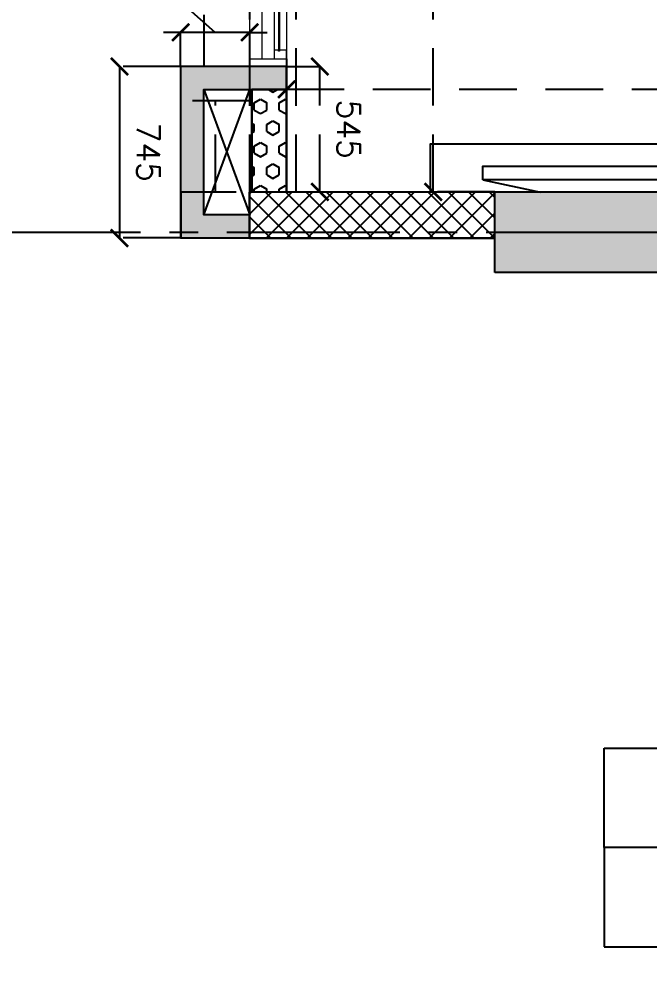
# Model space of a CAD drawing. Header units: millimetres. Extents: x -414464 to 1686, y -90036 to 108605.
# Drawn here: x -121776 to -119040, y -80036 to -75825 of the extents above; entities that cross this region are included whole.
import ezdxf

# ---------------------------------------------------------------- set-up
doc = ezdxf.new("R2010")
doc.units = ezdxf.units.MM
doc.header["$LTSCALE"] = 1000
doc.header["$MEASUREMENT"] = 0
for name, pattern in [('$1$AUDIT_D_120904163729-0', [0]), ('$36$HIDDEN', [0.375, 0.25, -0.125]), ('2BHK-A - FRONT$1$AUDIT_D_120904163729-0', [0]), ('AUDIT_D_120904163729-0', [0]), ('T8(T9 IS SIMILAR) - DIMENSION & TEXTING$1$HIDDEN', [0.375, 0.25, -0.125]), ('T8(T9 IS SIMILAR) - TYPICAL FLOOR ELEVATION$1$AUDIT_D_120904163729-0', [0]), ('T8(T9 IS SIMILAR) - TYPICAL FLOOR ELEVATION$1$HIDDEN', [0.375, 0.25, -0.125]), ('T8(T9 IS SIMILAR)$1$$0$HIDDEN', [0.375, 0.25, -0.125]), ('T8_REFUGE COLUMNS$1$CENTER2', [1.125, 0.75, -0.125, 0.125, -0.125])]:
    doc.linetypes.add(name, pattern=pattern)
doc.layers.get('0').update_dxf_attribs({"linetype": 'AUDIT_D_120904163729-0'})
for name, color, linetype in [('$0$A-HATCH -160', 251, '$1$AUDIT_D_120904163729-0'), ('$21$A-DIMENSIONS', 2, '$36$HIDDEN'), ('2BHK-A - FRONT$1$a-furniture', 8, 'Continuous'), ('2BHK-A - FRONT$1$A-HATCH -160', 251, '2BHK-A - FRONT$1$AUDIT_D_120904163729-0'), ('a-rcc', 3, 'Continuous'), ('T8(T9 IS SIMILAR) - DIMENSION & TEXTING$0$T8_REFUGE COLUMNS$0$a-section line', 92, 'Continuous'), ('T8(T9 IS SIMILAR) - DIMENSION & TEXTING$1$A-DIMENSIONS', 2, 'T8(T9 IS SIMILAR) - DIMENSION & TEXTING$1$HIDDEN'), ('T8(T9 IS SIMILAR) - TYPICAL FLOOR ELEVATION$1$A-DIM', 1, 'T8(T9 IS SIMILAR) - TYPICAL FLOOR ELEVATION$1$AUDIT_D_120904163729-0'), ('T8(T9 IS SIMILAR) - TYPICAL FLOOR ELEVATION$1$A-WALL HATCH', 252, 'T8(T9 IS SIMILAR) - TYPICAL FLOOR ELEVATION$1$AUDIT_D_120904163729-0'), ('T8(T9 IS SIMILAR) - TYPICAL FLOOR ELEVATION$1$A-WALL-FEATURES', 6, 'T8(T9 IS SIMILAR) - TYPICAL FLOOR ELEVATION$1$AUDIT_D_120904163729-0'), ('T8(T9 IS SIMILAR)$1$$6$a-beam 2', 50, 'Continuous'), ('T8(T9 IS SIMILAR)$1$S-BEAM', 20, 'T8(T9 IS SIMILAR)$1$$0$HIDDEN'), ('T8_REFUGE COLUMNS$1$A-CENTERLINE', 193, 'T8_REFUGE COLUMNS$1$CENTER2'), ('T8_REFUGE COLUMNS$1$A-RCC COLS', 3, 'Continuous'), ('T8_TYPICAL COLUMNS$1$A-RCC COLS', 3, 'Continuous')]:
    doc.layers.add(name, color=color, linetype=linetype)
for name, color, linetype, lineweight in [('2BHK-A - FRONT$1$A-WALL- 160', 6, 'Continuous', 30), ('2BHK-A - FRONT$1$Window', 4, 'Continuous', 20), ('T8(T9 IS SIMILAR)$1$D&W', 8, 'Continuous', 25)]:
    doc.layers.add(name, color=color, linetype=linetype, lineweight=lineweight)
doc.layers.add('T8_REFUGE COLUMNS$1$COL-HATCH', color=7, linetype='Continuous', lineweight=25, true_color=0xa3a3a3)
doc.styles.add('T8(T9 IS SIMILAR) - DIMENSION & TEXTING$1$Romans 1', font='romans.shx', dxfattribs={"height": 100})
doc.styles.add('T8(T9 IS SIMILAR) - TYPICAL FLOOR ELEVATION$1$Romans 1', font='romans.shx', dxfattribs={"height": 100})
doc.dimstyles.new('T8(T9 IS SIMILAR) - DIMENSION & TEXTING$1$ALPINE S', dxfattribs={"dimscale": 0, "dimtxt": 100, "dimasz": 75, "dimexe": 0, "dimexo": 0, "dimgap": 75, "dimtad": 1, "dimdec": 0, "dimzin": 0, "dimdsep": 46, "dimtxsty": 'T8(T9 IS SIMILAR) - DIMENSION & TEXTING$1$Romans 1', "dimblk": 'T8(T9 IS SIMILAR) - DIMENSION & TEXTING$1$_ArchTick', "dimcen": 0.09, "dimclrd": 256, "dimclre": 256, "dimclrt": 7, "dimadec": 0, "dimazin": 0, "dimtfac": 1, "dimtdec": 0, "dimtofl": 0, "dimtmove": 1, "dimatfit": 0, "dimldrblk": 'T8(T9 IS SIMILAR) - DIMENSION & TEXTING$1$_Open90', "dimfxl": 1, "dimtolj": 1, "dimtzin": 0, "dimarcsym": 0})
doc.dimstyles.new('T8(T9 IS SIMILAR) - TYPICAL FLOOR ELEVATION$1$ALPINE S', dxfattribs={"dimscale": 0, "dimtxt": 100, "dimasz": 75, "dimexe": 0, "dimexo": 0, "dimgap": 75, "dimtad": 1, "dimdec": 0, "dimzin": 0, "dimdsep": 46, "dimtxsty": 'T8(T9 IS SIMILAR) - TYPICAL FLOOR ELEVATION$1$Romans 1', "dimblk": 'T8(T9 IS SIMILAR) - TYPICAL FLOOR ELEVATION$1$_ArchTick', "dimcen": 0.09, "dimclrd": 256, "dimclre": 256, "dimclrt": 7, "dimadec": 0, "dimazin": 0, "dimtfac": 1, "dimtdec": 0, "dimtofl": 0, "dimtmove": 1, "dimatfit": 0, "dimldrblk": 'T8(T9 IS SIMILAR) - TYPICAL FLOOR ELEVATION$1$_Open90', "dimfxl": 1, "dimtolj": 1, "dimtzin": 0, "dimarcsym": 0})

# ---------------------------------------------------------------- blocks, each defined once
blk = doc.blocks.new('T8_REFUGE COLUMNS')
at = {"layer": 'T8_REFUGE COLUMNS$1$COL-HATCH', "linetype": 'ByBlock'}
h = blk.add_hatch(color=256, dxfattribs=at)
h.dxf.hatch_style = 1
h.paths.add_polyline_path([(1217152.1, -5726519.9), (1216802.1, -5726519.9), (1216802.1, -5724724.9), (1217152.1, -5724724.9)])
at = {"layer": 'T8_REFUGE COLUMNS$1$A-CENTERLINE'}
blk.add_line((1216977.1, -5728808.5), (1216977.1, -5698299.6), dxfattribs=at)
at = {"layer": 'T8_REFUGE COLUMNS$1$A-RCC COLS', "linetype": 'ByBlock'}
blk.add_lwpolyline([(1217152.1, -5726519.9), (1216802.1, -5726519.9), (1216802.1, -5724724.9), (1217152.1, -5724724.9)], close=True, dxfattribs=at)
blk = doc.blocks.new('T8_TYPICAL COLUMNS')
at = {"layer": 'T8_TYPICAL COLUMNS$1$A-RCC COLS', "linetype": 'ByBlock'}
blk.add_blockref('T8_REFUGE COLUMNS', (0, 0), dxfattribs=at)
blk = doc.blocks.new('2BHK-A - FRONT$1$2100')
at = {"layer": '2BHK-A - FRONT$1$Window', "color": 1, "lineweight": 13}
for p, q in [((1150876.5, -5693344.1), (1148842.5, -5693344.1)), ((1149507.5, -5693344.1), (1148880, -5693344.1)), ((1149507.5, -5693397.4), (1148880, -5693397.4)), ((1150173.7, -5693397.4), (1149545, -5693397.4)), ((1150211.2, -5693397.4), (1150876.5, -5693397.4)), ((1149507.5, -5693450.8), (1148842.5, -5693450.8)), ((1150173.7, -5693450.8), (1149545, -5693450.8)), ((1150839, -5693450.8), (1150211.2, -5693450.8)), ((1150173.7, -5693504.1), (1148842.5, -5693504.1)), ((1150839, -5693504.1), (1150211.2, -5693504.1))]:
    blk.add_line(p, q, dxfattribs=at)
at = {"layer": '2BHK-A - FRONT$1$Window', "color": 5, "lineweight": 13}
for p, q in [((1149507.5, -5693374.4), (1148880, -5693374.4)), ((1149507.5, -5693378.9), (1148880, -5693378.9)), ((1150173.7, -5693416), (1149545, -5693416)), ((1150173.7, -5693432.2), (1149545, -5693432.2)), ((1150839, -5693469.3), (1150211.2, -5693469.3)), ((1150839, -5693485.5), (1150211.2, -5693485.5))]:
    blk.add_line(p, q, dxfattribs=at)
at = {"layer": '2BHK-A - FRONT$1$Window', "color": 4, "lineweight": 13}
for points in [[(1148842.5, -5693344.1), (1148809.5, -5693344.1), (1148809.5, -5693504.1), (1148842.5, -5693504.1)], [(1148880, -5693378.9), (1148880, -5693397.4), (1148842.5, -5693397.4), (1148842.5, -5693344.1), (1148880, -5693344.1), (1148880, -5693374.4), (1148875.5, -5693374.4), (1148875.5, -5693378.9)], [(1149507.5, -5693378.9), (1149507.5, -5693397.4), (1149545, -5693397.4), (1149545, -5693344.1), (1149507.5, -5693344.1), (1149507.5, -5693374.4), (1149512, -5693374.4), (1149512, -5693378.9)], [(1150909.5, -5693344.1), (1150876.5, -5693344.1), (1150876.5, -5693504.1), (1150909.5, -5693504.1)], [(1149545, -5693432.2), (1149545, -5693450.8), (1149507.5, -5693450.8), (1149507.5, -5693397.4), (1149545, -5693397.4), (1149545, -5693416), (1149540.5, -5693416), (1149540.5, -5693432.2)], [(1150173.7, -5693432.2), (1150173.7, -5693450.8), (1150211.2, -5693450.8), (1150211.2, -5693397.4), (1150173.7, -5693397.4), (1150173.7, -5693416), (1150178.2, -5693416), (1150178.2, -5693432.2)], [(1150211.2, -5693485.5), (1150211.2, -5693504.1), (1150173.7, -5693504.1), (1150173.7, -5693450.8), (1150211.2, -5693450.8), (1150211.2, -5693469.3), (1150206.7, -5693469.3), (1150206.7, -5693485.5)], [(1150839, -5693485.5), (1150839, -5693504.1), (1150876.5, -5693504.1), (1150876.5, -5693450.8), (1150839, -5693450.8), (1150839, -5693469.3), (1150843.5, -5693469.3), (1150843.5, -5693485.5)]]:
    blk.add_lwpolyline(points, close=True, dxfattribs=at)
blk = doc.blocks.new('2BHK-A - FRONT$1$A$C7BF77BFD')
at = {"layer": '2BHK-A - FRONT$1$a-furniture'}
for p, q in [((-300, 1078.1), (-246.9, 1328.1)), ((-300, 1078.1), (-300, 478.1)), ((-246.9, 228.1), (-300, 478.1))]:
    blk.add_line(p, q, dxfattribs=at)
for points in [[(-300, 1550), (-300, 0), (-90, 0), (-90, 1550)], [(-246.9, 228.1), (-186.9, 228.1), (-186.9, 1328.1), (-246.9, 1328.1)]]:
    blk.add_lwpolyline(points, close=True, dxfattribs=at)
blk = doc.blocks.new('2BHK-A - FRONT')
at = {"layer": '2BHK-A - FRONT$1$A-HATCH -160', "linetype": 'ByBlock'}
h = blk.add_hatch(dxfattribs=at)
h.set_pattern_fill('ANSI37', color=256, scale=500)
h.paths.add_polyline_path([(1141249.5, -5727584.8), (1141049.5, -5727584.8), (1141049.5, -5726519.5), (1141249.5, -5726519.5)])
h.paths.add_polyline_path([(1141249.5, -5723474.2), (1141899.2, -5723474.2), (1141899.2, -5723274.2), (1141249.5, -5723274.2)])
h.paths.add_polyline_path([(1147999.5, -5728684.2), (1148199.5, -5728684.2), (1148199.5, -5727609.8), (1147999.5, -5727609.8)])
h = blk.add_hatch(dxfattribs=at)
h.set_pattern_fill('HEX', color=256, scale=250)
h.paths.add_polyline_path([(1141695, -5727574.6), (1141249.8, -5727574.6), (1141249.8, -5727424.6), (1141695, -5727424.6)])
h.paths.add_polyline_path([(1143995, -5727574.6), (1144639.8, -5727574.6), (1144639.8, -5727424.6), (1143995, -5727424.6)])
at = {"layer": '2BHK-A - FRONT$1$A-WALL- 160', "linetype": 'ByBlock'}
for p, q in [((1141049.5, -5727584.6, 0.3), (1141049.5, -5726519.9, 0.7)), ((1141249.5, -5727584.6, 0.3), (1141249.7, -5726519.5)), ((1141249.5, -5727424.6, 0.3), (1141695, -5727424.6, -0.4)), ((1141695, -5727424.6, -0.4), (1141695, -5727574.6, -0.4)), ((1141249.5, -5727574.6, 0.3), (1141695, -5727574.6, -0.4)), ((1141049.5, -5727584.6, 0.3), (1141249.5, -5727584.6, 0.3))]:
    blk.add_line(p, q, dxfattribs=at)
at = {"layer": '2BHK-A - FRONT$1$a-furniture', "extrusion": (-0.000159294, 0.000512155, 1)}
blk.add_blockref('2BHK-A - FRONT$1$A$C7BF77BFD', (1141549.5, -5726798.7, -3115.6), dxfattribs=at)
at = {"layer": '2BHK-A - FRONT$1$A-WALL- 160', "linetype": 'ByBlock'}
blk.add_blockref('2BHK-A - FRONT$1$2100', (-7014.5, -34080.5), dxfattribs=at)
blk = doc.blocks.new('T8(T9 IS SIMILAR) - TYPICAL FLOOR ELEVATION$1$_ArchTick')
at = {"color": 0, "linetype": 'ByBlock', "const_width": 0.15}
blk.add_lwpolyline([(-0.5, -0.5), (0.5, 0.5)], dxfattribs=at)
blk = doc.blocks.new('*D4497')
at = {"layer": 'T8(T9 IS SIMILAR) - TYPICAL FLOOR ELEVATION$1$A-DIM', "linetype": 'T8(T9 IS SIMILAR) - TYPICAL FLOOR ELEVATION$1$HIDDEN', "lineweight": -2, "transparency": 16777216}
for p, q in [((1216256.8, -5727884.6), (1216256.8, -5728150.3)), ((1217001.9, -5727884.6), (1217001.9, -5728150.3))]:
    blk.add_line(p, q, dxfattribs=at)
at = {"layer": 'T8(T9 IS SIMILAR) - TYPICAL FLOOR ELEVATION$1$A-DIM', "lineweight": -2, "transparency": 16777216}
blk.add_line((1216256.8, -5728150.3), (1217001.9, -5728150.3), dxfattribs=at)
at = {"layer": 'T8(T9 IS SIMILAR) - TYPICAL FLOOR ELEVATION$1$A-DIM', "linetype": 'ByBlock', "lineweight": -2, "transparency": 16777216, "xscale": 75, "yscale": 75, "zscale": 75, "rotation": 180}
blk.add_blockref('T8(T9 IS SIMILAR) - TYPICAL FLOOR ELEVATION$1$_ArchTick', (1216256.8, -5728150.3), dxfattribs=at)
at = {"layer": 'T8(T9 IS SIMILAR) - TYPICAL FLOOR ELEVATION$1$A-DIM', "linetype": 'ByBlock', "lineweight": -2, "transparency": 16777216, "xscale": 75, "yscale": 75, "zscale": 75}
blk.add_blockref('T8(T9 IS SIMILAR) - TYPICAL FLOOR ELEVATION$1$_ArchTick', (1217001.9, -5728150.3), dxfattribs=at)
at = {"layer": 'T8(T9 IS SIMILAR) - TYPICAL FLOOR ELEVATION$1$A-DIM', "color": 7, "linetype": 'ByBlock', "transparency": 16777216, "insert": (1216629.4, -5728025.3), "char_height": 100, "attachment_point": 5, "style": 'T8(T9 IS SIMILAR) - TYPICAL FLOOR ELEVATION$1$Romans 1'}
blk.add_mtext('\\A1;745', dxfattribs=at)
blk = doc.blocks.new('T8(T9 IS SIMILAR) - TYPICAL FLOOR ELEVATION$1$_Open90')
at = {"color": 0, "linetype": 'ByBlock', "lineweight": -2}
for p, q in [((0, 0), (-1, 0)), ((-0.5, 0.5), (0, 0)), ((0, 0), (-0.5, -0.5))]:
    blk.add_line(p, q, dxfattribs=at)
blk = doc.blocks.new('*D4498')
at = {"layer": 'T8(T9 IS SIMILAR) - TYPICAL FLOOR ELEVATION$1$A-DIM', "lineweight": -2, "transparency": 16777216}
for p, q in [((1216108.5, -5727584.6), (1216108.5, -5727509.6)), ((1216108.5, -5727584.6), (1216108.5, -5727884.6)), ((1216108.5, -5727734.6), (1215821, -5728057.6)), ((1216108.5, -5727884.6), (1216108.5, -5727959.6)), ((1215821, -5728057.6), (1215821, -5728464.7))]:
    blk.add_line(p, q, dxfattribs=at)
at = {"layer": 'T8(T9 IS SIMILAR) - TYPICAL FLOOR ELEVATION$1$A-DIM', "linetype": 'T8(T9 IS SIMILAR) - TYPICAL FLOOR ELEVATION$1$HIDDEN', "lineweight": -2, "transparency": 16777216}
for p, q in [((1216256.8, -5727584.6), (1216108.5, -5727584.6)), ((1216256.8, -5727884.6), (1216108.5, -5727884.6))]:
    blk.add_line(p, q, dxfattribs=at)
at = {"layer": 'T8(T9 IS SIMILAR) - TYPICAL FLOOR ELEVATION$1$A-DIM', "linetype": 'ByBlock', "lineweight": -2, "transparency": 16777216, "xscale": 75, "yscale": 75, "zscale": 75}
for p, rotation in [((1216108.5, -5727584.6), 270), ((1216108.5, -5727884.6), 90)]:
    blk.add_blockref('T8(T9 IS SIMILAR) - TYPICAL FLOOR ELEVATION$1$_ArchTick', p, dxfattribs=dict(at, rotation=rotation))
at = {"layer": 'T8(T9 IS SIMILAR) - TYPICAL FLOOR ELEVATION$1$A-DIM', "color": 7, "linetype": 'ByBlock', "transparency": 16777216, "insert": (1215696, -5728261.1), "char_height": 100, "attachment_point": 5, "rotation": 90, "style": 'T8(T9 IS SIMILAR) - TYPICAL FLOOR ELEVATION$1$Romans 1'}
blk.add_mtext('\\A1;300', dxfattribs=at)
blk = doc.blocks.new('T8(T9 IS SIMILAR) - DIMENSION & TEXTING$1$_ArchTick')
at = {"color": 0, "linetype": 'ByBlock', "const_width": 0.15}
blk.add_lwpolyline([(-0.5, -0.5), (0.5, 0.5)], dxfattribs=at)
blk = doc.blocks.new('*D1530')
at = {"layer": 'T8(T9 IS SIMILAR) - DIMENSION & TEXTING$1$A-DIMENSIONS', "linetype": 'T8(T9 IS SIMILAR) - DIMENSION & TEXTING$1$HIDDEN', "lineweight": -2, "transparency": 16777216}
for p, q in [((1216256.8, -5727424.6), (1216256.8, -5727280.1)), ((1216801.9, -5727424.6), (1216801.9, -5727280.1))]:
    blk.add_line(p, q, dxfattribs=at)
at = {"layer": 'T8(T9 IS SIMILAR) - DIMENSION & TEXTING$1$A-DIMENSIONS', "lineweight": -2, "transparency": 16777216}
blk.add_line((1216801.9, -5727280.1), (1216256.8, -5727280.1), dxfattribs=at)
at = {"layer": 'T8(T9 IS SIMILAR) - DIMENSION & TEXTING$1$A-DIMENSIONS', "linetype": 'ByBlock', "lineweight": -2, "transparency": 16777216, "xscale": 75, "yscale": 75, "zscale": 75, "rotation": 180}
blk.add_blockref('T8(T9 IS SIMILAR) - DIMENSION & TEXTING$1$_ArchTick', (1216256.8, -5727280.1), dxfattribs=at)
at = {"layer": 'T8(T9 IS SIMILAR) - DIMENSION & TEXTING$1$A-DIMENSIONS', "linetype": 'ByBlock', "lineweight": -2, "transparency": 16777216, "xscale": 75, "yscale": 75, "zscale": 75}
blk.add_blockref('T8(T9 IS SIMILAR) - DIMENSION & TEXTING$1$_ArchTick', (1216801.9, -5727280.1), dxfattribs=at)
at = {"layer": 'T8(T9 IS SIMILAR) - DIMENSION & TEXTING$1$A-DIMENSIONS', "color": 7, "linetype": 'ByBlock', "transparency": 16777216, "insert": (1216529.4, -5727155.1), "char_height": 100, "attachment_point": 5, "style": 'T8(T9 IS SIMILAR) - DIMENSION & TEXTING$1$Romans 1'}
blk.add_mtext('\\A1;545', dxfattribs=at)
blk = doc.blocks.new('T8(T9 IS SIMILAR) - DIMENSION & TEXTING$1$_Open90')
at = {"color": 0, "linetype": 'ByBlock', "lineweight": -2}
for p, q in [((0, 0), (-1, 0)), ((-0.5, 0.5), (0, 0)), ((0, 0), (-0.5, -0.5))]:
    blk.add_line(p, q, dxfattribs=at)
blk = doc.blocks.new('*D1532')
at = {"layer": 'T8(T9 IS SIMILAR) - DIMENSION & TEXTING$1$A-DIMENSIONS', "linetype": 'T8(T9 IS SIMILAR) - DIMENSION & TEXTING$1$HIDDEN', "lineweight": -2, "transparency": 16777216}
for p, q in [((1213411.9, -5726519.7), (1213411.9, -5726787.9)), ((1216801.9, -5726519.7), (1216801.9, -5726787.9))]:
    blk.add_line(p, q, dxfattribs=at)
at = {"layer": 'T8(T9 IS SIMILAR) - DIMENSION & TEXTING$1$A-DIMENSIONS', "lineweight": -2, "transparency": 16777216}
blk.add_line((1216801.9, -5726787.9), (1213411.9, -5726787.9), dxfattribs=at)
at = {"layer": 'T8(T9 IS SIMILAR) - DIMENSION & TEXTING$1$A-DIMENSIONS', "linetype": 'ByBlock', "lineweight": -2, "transparency": 16777216, "xscale": 75, "yscale": 75, "zscale": 75, "rotation": 180}
blk.add_blockref('T8(T9 IS SIMILAR) - DIMENSION & TEXTING$1$_ArchTick', (1213411.9, -5726787.9), dxfattribs=at)
at = {"layer": 'T8(T9 IS SIMILAR) - DIMENSION & TEXTING$1$A-DIMENSIONS', "linetype": 'ByBlock', "lineweight": -2, "transparency": 16777216, "xscale": 75, "yscale": 75, "zscale": 75}
blk.add_blockref('T8(T9 IS SIMILAR) - DIMENSION & TEXTING$1$_ArchTick', (1216801.9, -5726787.9), dxfattribs=at)
at = {"layer": 'T8(T9 IS SIMILAR) - DIMENSION & TEXTING$1$A-DIMENSIONS', "color": 7, "linetype": 'ByBlock', "transparency": 16777216, "insert": (1215106.9, -5726662.9), "char_height": 100, "attachment_point": 5, "style": 'T8(T9 IS SIMILAR) - DIMENSION & TEXTING$1$Romans 1'}
blk.add_mtext('\\A1;3390', dxfattribs=at)
blk = doc.blocks.new('*D1533')
at = {"layer": 'T8(T9 IS SIMILAR) - DIMENSION & TEXTING$1$A-DIMENSIONS', "linetype": 'T8(T9 IS SIMILAR) - DIMENSION & TEXTING$1$HIDDEN', "lineweight": -2, "transparency": 16777216}
for p, q in [((1216152.2, -5723474.4), (1216355.8, -5723474.4)), ((1216223.8, -5727424.6), (1216355.8, -5727424.6))]:
    blk.add_line(p, q, dxfattribs=at)
at = {"layer": 'T8(T9 IS SIMILAR) - DIMENSION & TEXTING$1$A-DIMENSIONS', "lineweight": -2, "transparency": 16777216}
blk.add_line((1216355.8, -5727424.6), (1216355.8, -5723474.4), dxfattribs=at)
at = {"layer": 'T8(T9 IS SIMILAR) - DIMENSION & TEXTING$1$A-DIMENSIONS', "linetype": 'ByBlock', "lineweight": -2, "transparency": 16777216, "xscale": 75, "yscale": 75, "zscale": 75}
for p, rotation in [((1216355.8, -5723474.4), 90), ((1216355.8, -5727424.6), 270)]:
    blk.add_blockref('T8(T9 IS SIMILAR) - DIMENSION & TEXTING$1$_ArchTick', p, dxfattribs=dict(at, rotation=rotation))
at = {"layer": 'T8(T9 IS SIMILAR) - DIMENSION & TEXTING$1$A-DIMENSIONS', "color": 7, "linetype": 'ByBlock', "transparency": 16777216, "insert": (1216230.8, -5725449.5), "char_height": 100, "attachment_point": 5, "rotation": 90, "style": 'T8(T9 IS SIMILAR) - DIMENSION & TEXTING$1$Romans 1'}
blk.add_mtext('\\A1;3950', dxfattribs=at)
blk = doc.blocks.new('T8(T9 IS SIMILAR) - TYPICAL FLOOR ELEVATION')
at = {"layer": 'T8(T9 IS SIMILAR) - TYPICAL FLOOR ELEVATION$1$A-WALL HATCH', "linetype": 'ByBlock'}
h = blk.add_hatch(dxfattribs=at)
h.set_pattern_fill('ZIGZAG', color=256, scale=250)
h.set_pattern_definition([(0, (0, 0), (31.25, 31.25), [31.25, -31.25]), (90, (31.25, 0), (-31.25, 31.25), [31.25, -31.25])])
h.paths.add_polyline_path([(1186332.7, -5719983.5), (1186332.7, -5719683.5), (1186432.7, -5719683.5), (1186432.7, -5719883.5), (1186982.7, -5719883.5), (1186982.7, -5719523.5), (1187082.7, -5719523.5), (1187082.7, -5719983.5)])
h.paths.add_polyline_path([(1190232.7, -5719983.5), (1190232.7, -5719683.5), (1190132.7, -5719683.5), (1190132.7, -5719883.5), (1189582.7, -5719883.5), (1189582.7, -5719523.5), (1189482.7, -5719523.5), (1189482.7, -5719983.5)])
h.paths.add_polyline_path([(1190857.7, -5717933.5), (1190857.7, -5717733.5), (1190757.7, -5717733.5), (1190757.7, -5717933.5)])
h.paths.add_polyline_path([(1193357.7, -5717733.5), (1193357.7, -5717933.5), (1193257.7, -5717933.5), (1193257.7, -5717733.5)])
h.paths.add_polyline_path([(1196632.8, -5709938.8), (1196632.8, -5709738.8), (1196532.8, -5709738.8), (1196532.8, -5709938.8)])
h.paths.add_polyline_path([(1194132, -5709738.8), (1194132, -5709938.8), (1194032, -5709938.8), (1194032, -5709738.8)])
h.paths.add_polyline_path([(1195742.7, -5701889.7), (1196212.8, -5701889.7), (1196212.8, -5702349.7), (1196112.8, -5702349.7), (1196112.8, -5701989.7), (1195742.7, -5701989.7)])
h.paths.add_polyline_path([(1198312.8, -5702349.7), (1198312.8, -5701889.7), (1199132.6, -5701889.7), (1199132.6, -5701989.7), (1198412.8, -5701989.7), (1198412.8, -5702349.7)])
h.paths.add_polyline_path([(1199662.5, -5701090.3), (1199662.5, -5700890.3), (1199762.5, -5700890.3), (1199762.5, -5701090.3)])
h.paths.add_polyline_path([(1201862.6, -5700890.3), (1201862.6, -5701090.3), (1201962.6, -5701090.3), (1201962.6, -5700890.3)])
h.paths.add_polyline_path([(1210681.9, -5700890.3), (1210681.9, -5701090.3), (1210581.9, -5701090.3), (1210581.9, -5700890.3)])
h.paths.add_polyline_path([(1212882, -5701090.3), (1212882, -5700890.3), (1212782, -5700890.3), (1212782, -5701090.3)])
h.paths.add_polyline_path([(1214231.8, -5702349.7), (1214231.8, -5701889.7), (1213412.3, -5701889.7), (1213412.3, -5701989.7), (1214131.8, -5701989.7), (1214131.8, -5702349.7)])
h.paths.add_polyline_path([(1216801.9, -5701889.7), (1216331.8, -5701889.7), (1216331.8, -5702349.7), (1216431.8, -5702349.7), (1216431.8, -5701989.7), (1216801.9, -5701989.7)])
h.paths.add_polyline_path([(1215911.7, -5709938.8), (1215911.7, -5709738.8), (1216011.7, -5709738.8), (1216011.7, -5709938.8)])
h.paths.add_polyline_path([(1218412.5, -5709738.8), (1218412.5, -5709938.8), (1218512.5, -5709938.8), (1218512.5, -5709738.8)])
h.paths.add_polyline_path([(1221686.9, -5717933.5), (1221686.9, -5717733.5), (1221786.9, -5717733.5), (1221786.9, -5717933.5)])
h.paths.add_polyline_path([(1219186.9, -5717733.5), (1219186.9, -5717933.5), (1219286.9, -5717933.5), (1219286.9, -5717733.5)])
h.paths.add_polyline_path([(1222311.8, -5719983.5), (1222311.8, -5719683.5), (1222411.8, -5719683.5), (1222411.8, -5719883.5), (1222961.8, -5719883.5), (1222961.8, -5719523.5), (1223061.8, -5719523.5), (1223061.8, -5719983.5)])
h.paths.add_polyline_path([(1226211.8, -5719983.5), (1226211.8, -5719683.5), (1226111.8, -5719683.5), (1226111.8, -5719883.5), (1225561.8, -5719883.5), (1225561.8, -5719523.5), (1225461.8, -5719523.5), (1225461.8, -5719983.5)])
h.paths.add_polyline_path([(1217001.9, -5727584.6), (1216901.9, -5727584.6), (1216901.9, -5727784.6), (1216356.8, -5727784.6), (1216356.8, -5727424.6), (1216256.8, -5727424.6), (1216256.8, -5727884.6), (1217001.9, -5727884.6)])
h.paths.add_polyline_path([(1214156.8, -5727424.6), (1214056.8, -5727424.6), (1214056.8, -5727784.6), (1213412.3, -5727784.6), (1213412.3, -5727884.6), (1214156.8, -5727884.6)])
h.paths.add_polyline_path([(1210681.9, -5728884), (1210681.9, -5728684), (1210581.9, -5728684), (1210581.9, -5728884)])
h.paths.add_polyline_path([(1212882, -5728684), (1212882, -5728884), (1212782, -5728884), (1212782, -5728684)])
h.paths.add_polyline_path([(1201862.6, -5728884), (1201862.6, -5728684), (1201962.6, -5728684), (1201962.6, -5728884)])
h.paths.add_polyline_path([(1199662.5, -5728684), (1199662.5, -5728884), (1199762.5, -5728884), (1199762.5, -5728684)])
h.paths.add_polyline_path([(1198387.7, -5727424.6), (1198487.7, -5727424.6), (1198487.7, -5727784.6), (1199132.3, -5727784.6), (1199132.3, -5727884.6), (1198387.7, -5727884.6)])
h.paths.add_polyline_path([(1195542.6, -5727584.6), (1195642.6, -5727584.6), (1195642.6, -5727784.6), (1196187.7, -5727784.6), (1196187.7, -5727424.6), (1196287.7, -5727424.6), (1196287.7, -5727884.6), (1195542.6, -5727884.6)])
at = {"layer": 'T8(T9 IS SIMILAR) - TYPICAL FLOOR ELEVATION$1$A-WALL-FEATURES', "color": 8, "linetype": 'ByBlock'}
for p, q in [((1216901.9, -5727784.6), (1216356.8, -5727584.6)), ((1216356.8, -5727784.6), (1216901.9, -5727584.6))]:
    blk.add_line(p, q, dxfattribs=at)
at = {"layer": 'T8(T9 IS SIMILAR) - TYPICAL FLOOR ELEVATION$1$A-WALL-FEATURES', "color": 8, "linetype": 'T8(T9 IS SIMILAR) - TYPICAL FLOOR ELEVATION$1$HIDDEN'}
blk.add_line((1214156.8, -5727784.6), (1216256.8, -5727784.6), dxfattribs=at)
at = {"layer": 'T8(T9 IS SIMILAR) - TYPICAL FLOOR ELEVATION$1$A-WALL-FEATURES', "linetype": 'ByBlock'}
blk.add_lwpolyline([(1217001.9, -5727584.6), (1216901.9, -5727584.6), (1216901.9, -5727784.6), (1216356.8, -5727784.6), (1216356.8, -5727424.6), (1216256.8, -5727424.6), (1216256.8, -5727884.6), (1217001.9, -5727884.6)], close=True, dxfattribs=at)
at = {"layer": 'T8(T9 IS SIMILAR) - TYPICAL FLOOR ELEVATION$1$A-DIM', "linetype": 'ByBlock'}
dim = blk.add_linear_dim(base=(1216108.5, -5727884.6), p1=(1216256.8, -5727584.6), p2=(1216256.8, -5727884.6), angle=90, dimstyle='T8(T9 IS SIMILAR) - TYPICAL FLOOR ELEVATION$1$ALPINE S', override={"dimscale": 1, "dimfxl": 5, "dimarcsym": 1}, dxfattribs=at)
dim.commit()
dim.dimension.update_dxf_attribs({"geometry": '*D4498', "text_midpoint": (1215821, -5728132.6), "dimtype": 128})
dim = blk.add_linear_dim(base=(1217001.9, -5728150.3), p1=(1216256.8, -5727884.6), p2=(1217001.9, -5727884.6), dimstyle='T8(T9 IS SIMILAR) - TYPICAL FLOOR ELEVATION$1$ALPINE S', override={"dimscale": 1, "dimfxl": 5, "dimarcsym": 1}, dxfattribs=at)
dim.commit()
dim.dimension.update_dxf_attribs({"geometry": '*D4497', "text_midpoint": (1216629.4, -5728025.3)})
blk = doc.blocks.new('T8(T9 IS SIMILAR) - DIMENSION & TEXTING')
at = {"layer": 'T8(T9 IS SIMILAR) - DIMENSION & TEXTING$0$T8_REFUGE COLUMNS$0$a-section line', "linetype": 'Continuous'}
for p, q in [((1219218.8, -5726046, 0.5), (1219218.8, -5722895, 0.5)), ((1219650.8, -5722895, 0.5), (1219650.8, -5726046, 0.5)), ((1219650.8, -5722895, 0.5), (1219650.8, -5726046, 0.5)), ((1220082.8, -5726046, 0.5), (1220082.8, -5722895, 0.5)), ((1219650.8, -5726046, 0.5), (1219218.8, -5726046, 0.5)), ((1219650.8, -5726046, 0.5), (1220082.8, -5726046, 0.5))]:
    blk.add_line(p, q, dxfattribs=at)
at = {"layer": 'T8(T9 IS SIMILAR) - DIMENSION & TEXTING$1$A-DIMENSIONS', "linetype": 'ByBlock'}
for base, p1, p2, angle, picture, middle in [((1216355.8, -5723474.4), (1216223.8, -5727424.6), (1216152.2, -5723474.4, -0.7), 90, '*D1533', (1216230.8, -5725449.5)), ((1213411.9, -5726787.9), (1216801.9, -5726519.7), (1213411.9, -5726519.7, -2.3), 180, '*D1532', (1215106.9, -5726662.9)), ((1216256.8, -5727280.1), (1216801.9, -5727424.6), (1216256.8, -5727424.6), 180, '*D1530', (1216529.4, -5727155.1))]:
    dim = blk.add_linear_dim(base=base, p1=p1, p2=p2, angle=angle, dimstyle='T8(T9 IS SIMILAR) - DIMENSION & TEXTING$1$ALPINE S', override={"dimscale": 1, "dimfxl": 5, "dimarcsym": 1}, dxfattribs=at)
    dim.commit()
    dim.dimension.update_dxf_attribs({"geometry": picture, "text_midpoint": middle})
blk = doc.blocks.new('T8(T9 IS SIMILAR)')
at = {"layer": 'T8(T9 IS SIMILAR)$1$D&W', "linetype": 'ByBlock', "xscale": -1}
blk.add_blockref('2BHK-A - FRONT', (2358051.8, -0.4), dxfattribs=at)
at = {"layer": 'T8(T9 IS SIMILAR)$1$D&W', "linetype": 'ByBlock'}
blk.add_blockref('T8(T9 IS SIMILAR) - TYPICAL FLOOR ELEVATION', (0, 0), dxfattribs=at)
blk.add_blockref('T8_TYPICAL COLUMNS', (0, 0), dxfattribs=at)
at = {"layer": 'T8(T9 IS SIMILAR)$1$$6$a-beam 2', "linetype": 'ByBlock'}
blk.add_blockref('T8(T9 IS SIMILAR) - DIMENSION & TEXTING', (0, 0), dxfattribs=at)
at = {"layer": 'T8(T9 IS SIMILAR)$1$S-BEAM'}
for p, q in [((1216802.4, -5726518.6, 0), (1216802.5, -5727883.5, 0)), ((1217002.4, -5726518.6, 0), (1217002.4, -5727883.5, 0)), ((1216802.4, -5727383.7, 0), (1213411.8, -5727383.7, 0)), ((1216802.4, -5727583.7, 0), (1213411.8, -5727583.7, 0)), ((1216256.2, -5727583.5, 0), (1216256.2, -5727883.6, 0)), ((1216406.2, -5727583.5, 0), (1216406.2, -5727883.6, 0)), ((1216801.7, -5727733.6, 0), (1216406.2, -5727733.6, 0)), ((1216801.7, -5727883.5, 0), (1216256.2, -5727883.6, 0)), ((1216801.7, -5727883.5, 0), (1217001.7, -5727883.5, 0))]:
    blk.add_line(p, q, dxfattribs=at)
blk = doc.blocks.new('A$C48506478')
at = {"layer": '$21$A-DIMENSIONS', "linetype": 'ByBlock'}
blk.add_blockref('T8(T9 IS SIMILAR)', (-1195542.6, 5727884.6), dxfattribs=at)
at = {"layer": '$0$A-HATCH -160', "linetype": 'ByBlock'}
blk.add_blockref('T8(T9 IS SIMILAR) - DIMENSION & TEXTING', (-1195542.6, 5727884.6), dxfattribs=at)

msp = doc.modelspace()

# ---------------------------------------------------------------- block references
at = {"layer": 'a-rcc', "linetype": 'ByBlock', "rotation": 270}
msp.add_blockref('A$C48506478', (-121076, -55315.3, 0), dxfattribs=at)

doc.saveas('drawing.dxf')
